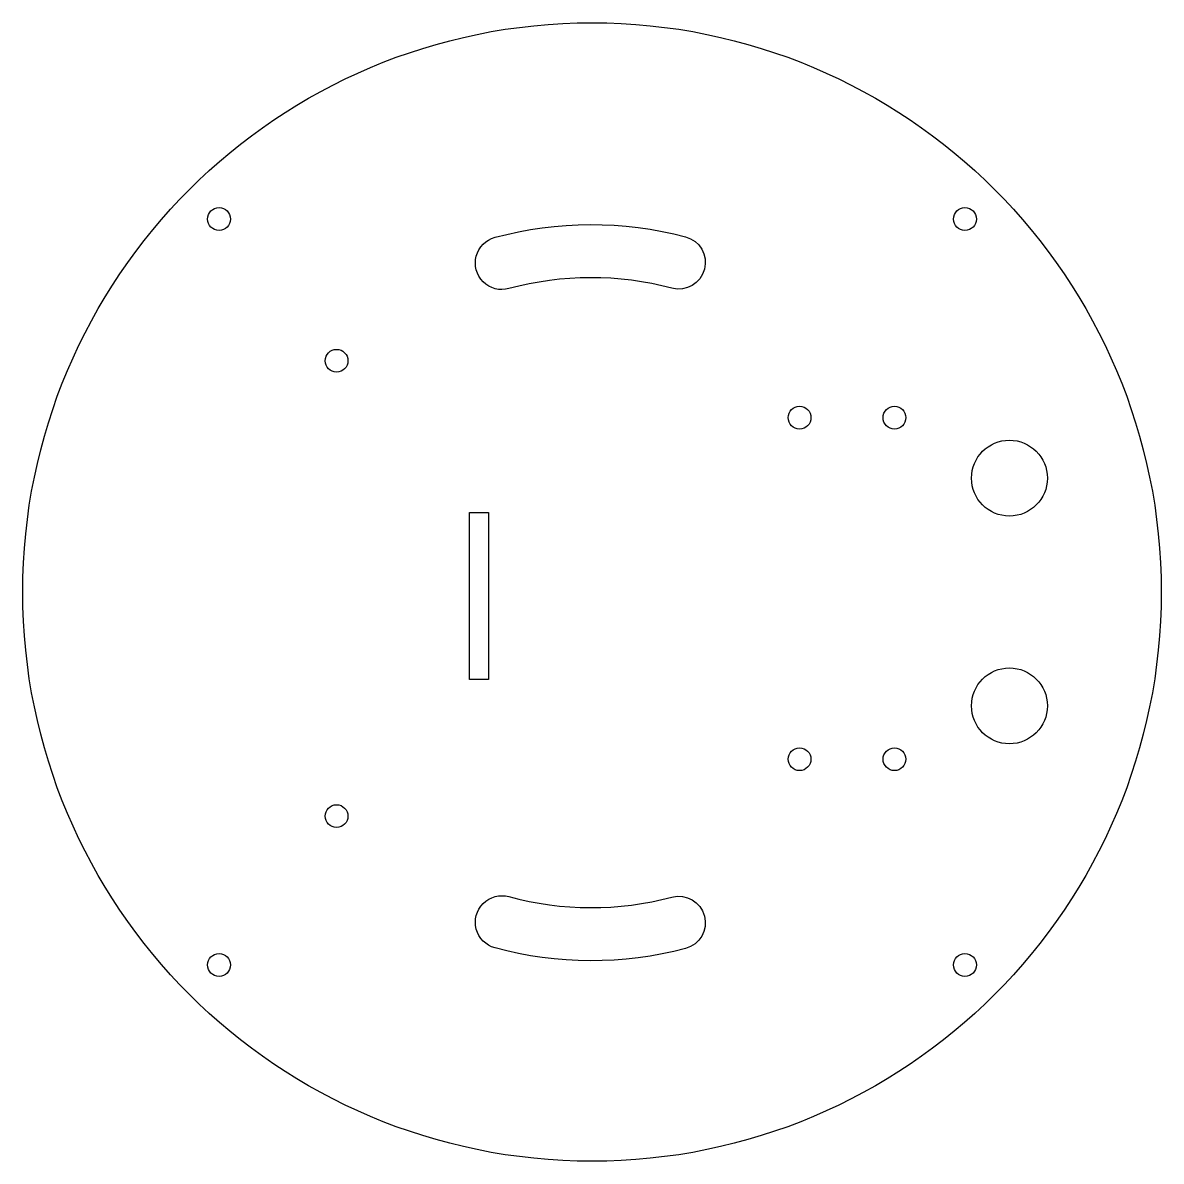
# Model space of a CAD drawing. Header units: millimetres. Extents: x -75 to 75, y -75 to 75.
import ezdxf

# ---------------------------------------------------------------- set-up
doc = ezdxf.new("R2010")
doc.units = ezdxf.units.MM
doc.layers.get('0').update_dxf_attribs({"linetype": 'CONTINUOUS'})

msp = doc.modelspace()

# ---------------------------------------------------------------- linework, layer by layer
for points in [[(10.54, 40.03, 0.131652), (-10.95, 39.97, -1), (-12.78, 46.73, -0.131652), (12.33, 46.8, -1)], [(-10.95, -40.14, 0.131652), (10.54, -40.2, -1), (12.33, -46.97, -0.131652), (-12.78, -46.9, -1)]]:
    msp.add_lwpolyline(points, format="xyb", close=True)
msp.add_lwpolyline([(-13.65, -11.53), (-16.15, -11.53), (-16.15, 10.47), (-13.65, 10.47)], close=True)
for centre, radius in [((0, 0), 75), ((-49.14, 49.14), 1.5), ((49.14, 49.14), 1.5), ((-33.65, 30.47), 1.5), ((27.35, 22.97), 1.5), ((39.85, 22.97), 1.5), ((55, 15), 5), ((55, -15), 5), ((27.35, -22.03), 1.5), ((39.85, -22.03), 1.5), ((-33.65, -29.53), 1.5), ((-49.14, -49.14), 1.5), ((49.14, -49.14), 1.5)]:
    msp.add_circle(centre, radius)

doc.saveas('drawing.dxf')
